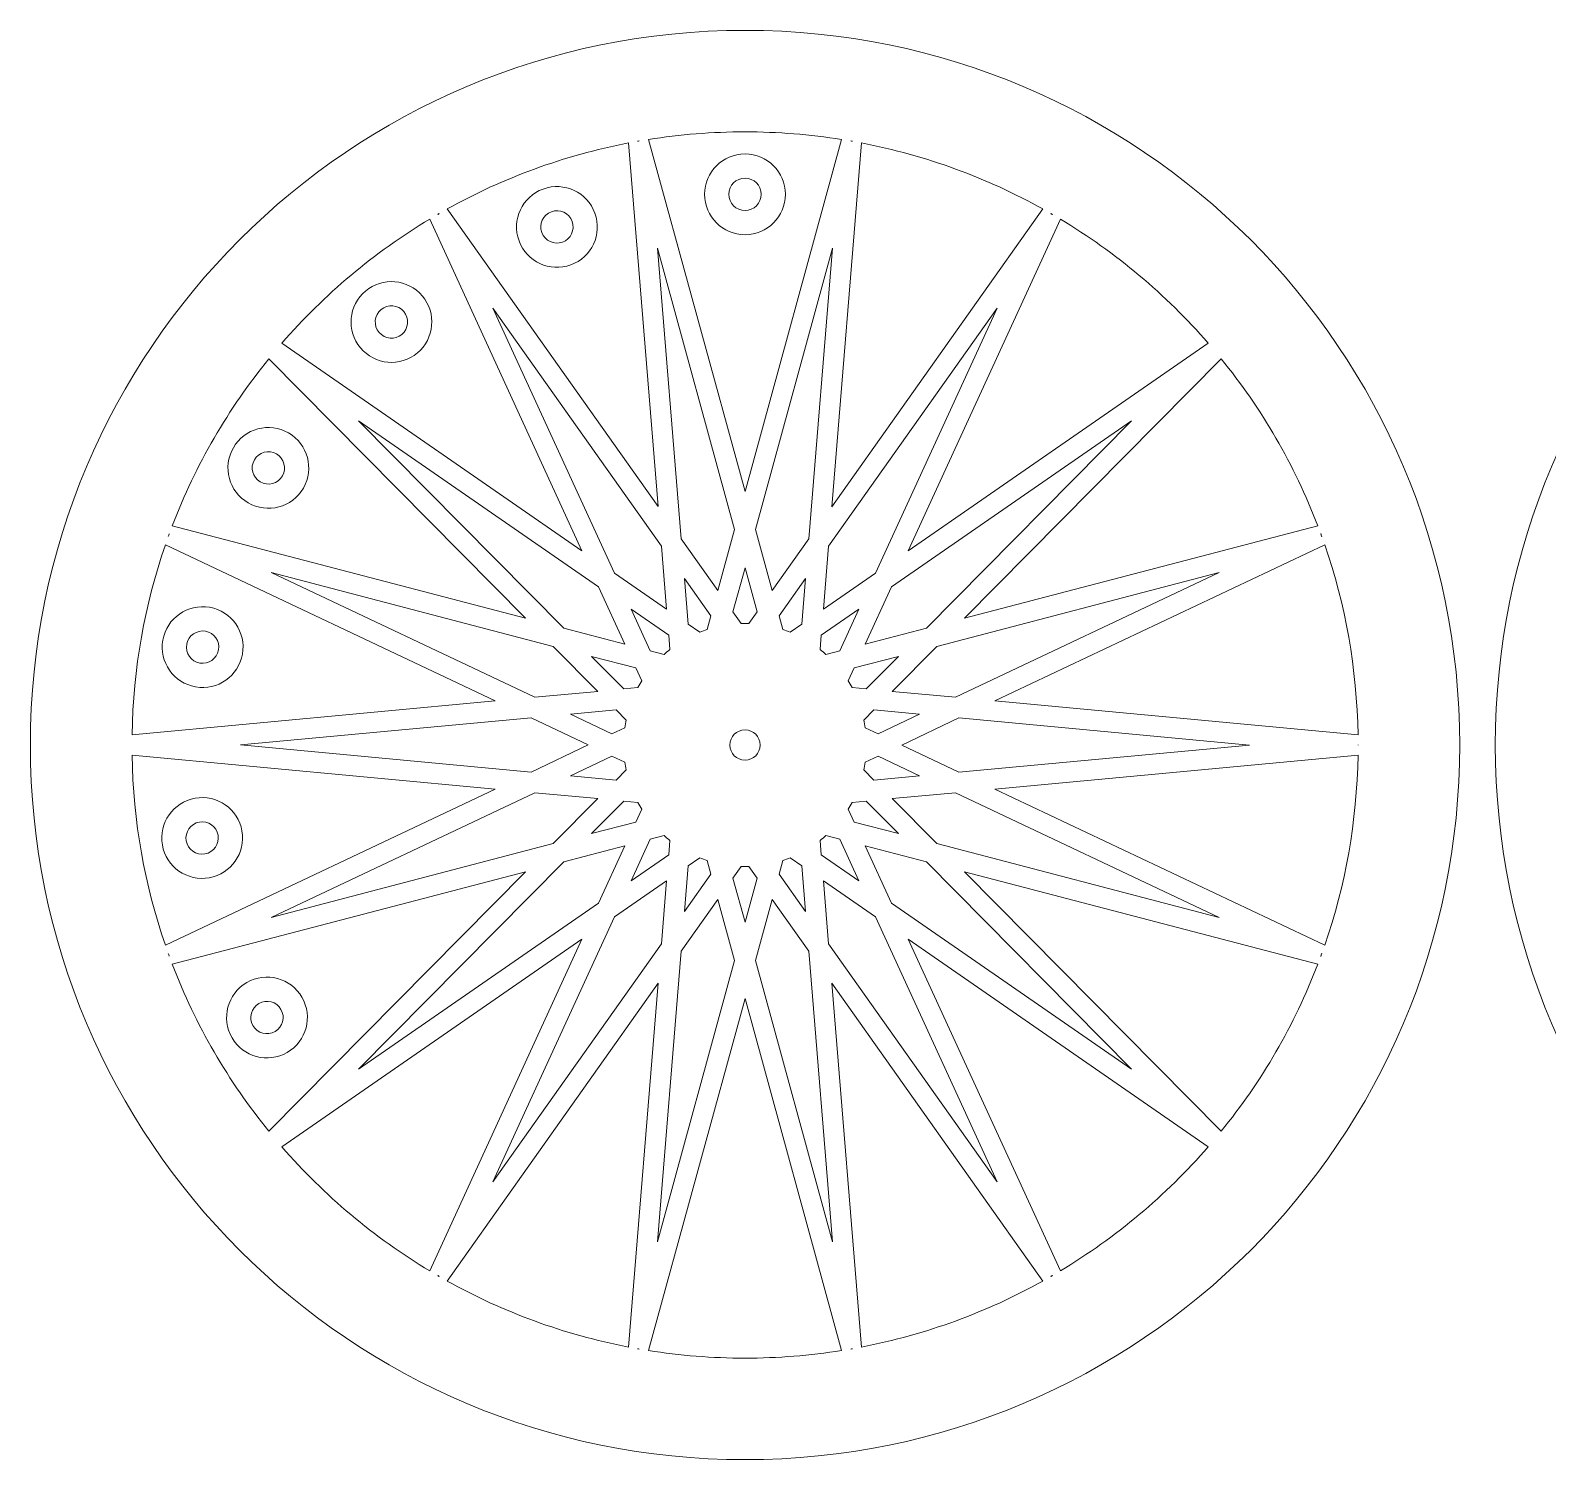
# Model space of a CAD drawing. Header units: millimetres. Extents: x -291 to 272, y -361 to 387.
# Drawn here: x -284.1 to -133.9, y 243.9 to 385.5 of the extents above; entities that cross this region are included whole.
import ezdxf

# ---------------------------------------------------------------- set-up
doc = ezdxf.new("R2010")
doc.units = ezdxf.units.MM
doc.header["$MEASUREMENT"] = 0
doc.layers.add('ChristianiaBike', color=7, linetype='Continuous')

msp = doc.modelspace()

# ---------------------------------------------------------------- linework, layer by layer
at = {"layer": 'ChristianiaBike', "color": 1, "lineweight": 9}
for points, knots in [([(-213.3329, 385.4562), (-252.417, 385.4562), (-284.1001, 353.7724), (-284.1001, 314.6891), (-284.1001, 314.6891), (-284.1001, 275.6059), (-252.417, 243.9221), (-213.3329, 243.9221), (-213.3329, 243.9221), (-174.2486, 243.9221), (-142.5656, 275.6059), (-142.5656, 314.6891), (-142.5656, 314.6891), (-142.5656, 353.7724), (-174.2486, 385.4562), (-213.3329, 385.4562)], [0, 0, 0, 0, 0.2, 0.2, 0.2, 0.2, 0.4, 0.4, 0.4, 0.4, 0.6, 0.6, 0.6, 0.6, 1, 1, 1, 1]), ([(-68.2709, 385.4562), (-107.3547, 385.4562), (-139.0378, 353.7724), (-139.0378, 314.6891), (-139.0378, 314.6891), (-139.0378, 275.6059), (-107.3547, 243.9221), (-68.2709, 243.9221), (-68.2709, 243.9221), (-29.1863, 243.9221), (2.496, 275.6059), (2.496, 314.6891), (2.496, 314.6891), (2.496, 353.7724), (-29.1863, 385.4562), (-68.2709, 385.4562)], [0, 0, 0, 0, 0.2, 0.2, 0.2, 0.2, 0.4, 0.4, 0.4, 0.4, 0.6, 0.6, 0.6, 0.6, 1, 1, 1, 1]), ([(-223.8036, 374.4998), (-223.8036, 374.4998), (-223.8757, 374.4802), (-223.8757, 374.4802), (-223.8757, 374.4802), (-223.8757, 374.4802), (-223.9686, 374.4726), (-223.9686, 374.4726)], [0, 0, 0, 0, 0.33333333, 0.33333333, 0.33333333, 0.33333333, 1, 1, 1, 1]), ([(-222.886, 374.6521), (-219.7735, 375.144), (-216.5835, 375.4024), (-213.3329, 375.4024), (-213.3329, 375.4024), (-210.0823, 375.4024), (-206.8923, 375.144), (-203.7798, 374.6521)], [0, 0, 0, 0, 0.33333333, 0.33333333, 0.33333333, 0.33333333, 1, 1, 1, 1]), ([(-203.7798, 374.6521), (-203.7798, 374.6521), (-213.3329, 339.8046), (-213.3329, 339.8046), (-213.3329, 339.8046), (-213.3329, 339.8046), (-222.886, 374.6521), (-222.886, 374.6521)], [0, 0, 0, 0, 0.33333333, 0.33333333, 0.33333333, 0.33333333, 1, 1, 1, 1]), ([(-183.8468, 367.7691), (-183.8468, 367.7691), (-204.7439, 338.2881), (-204.7439, 338.2881), (-204.7439, 338.2881), (-204.7439, 338.2881), (-201.8013, 374.3038), (-201.8013, 374.3038)], [0, 0, 0, 0, 0.33333333, 0.33333333, 0.33333333, 0.33333333, 1, 1, 1, 1]), ([(-213.3329, 373.2223), (-215.5421, 373.2223), (-217.3328, 371.4313), (-217.3328, 369.2223), (-217.3328, 369.2223), (-217.3328, 367.0132), (-215.5421, 365.2222), (-213.3329, 365.2222), (-213.3329, 365.2222), (-211.1237, 365.2222), (-209.333, 367.0132), (-209.333, 369.2223), (-209.333, 369.2223), (-209.333, 371.4313), (-211.1237, 373.2223), (-213.3329, 373.2223)], [0, 0, 0, 0, 0.2, 0.2, 0.2, 0.2, 0.4, 0.4, 0.4, 0.4, 0.6, 0.6, 0.6, 0.6, 1, 1, 1, 1]), ([(-233.3232, 369.7452), (-235.3989, 368.9897), (-236.4693, 366.6942), (-235.7134, 364.6182), (-235.7134, 364.6182), (-234.9579, 362.5426), (-232.6628, 361.4722), (-230.5868, 362.2277), (-230.5868, 362.2277), (-228.5108, 362.9832), (-227.4407, 365.2786), (-228.1962, 367.3543), (-228.1962, 367.3543), (-228.9518, 369.4303), (-231.2472, 370.5011), (-233.3232, 369.7452)], [0, 0, 0, 0, 0.2, 0.2, 0.2, 0.2, 0.4, 0.4, 0.4, 0.4, 0.6, 0.6, 0.6, 0.6, 1, 1, 1, 1]), ([(-213.3329, 367.6223), (-214.2165, 367.6223), (-214.933, 368.3386), (-214.933, 369.2223), (-214.933, 369.2223), (-214.933, 370.1059), (-214.2165, 370.8221), (-213.3329, 370.8221), (-213.3329, 370.8221), (-212.4492, 370.8221), (-211.7328, 370.1059), (-211.7328, 369.2223), (-211.7328, 369.2223), (-211.7328, 368.3386), (-212.4492, 367.6223), (-213.3329, 367.6223)], [0, 0, 0, 0, 0.2, 0.2, 0.2, 0.2, 0.4, 0.4, 0.4, 0.4, 0.6, 0.6, 0.6, 0.6, 1, 1, 1, 1]), ([(-244.5585, 366.7642), (-244.5585, 366.7642), (-229.4769, 333.9286), (-229.4769, 333.9286), (-229.4769, 333.9286), (-229.4769, 333.9286), (-259.1895, 354.4793), (-259.1895, 354.4793)], [0, 0, 0, 0, 0.33333333, 0.33333333, 0.33333333, 0.33333333, 1, 1, 1, 1]), ([(-243.6098, 367.325), (-243.6098, 367.325), (-243.6895, 367.2685), (-243.6895, 367.2685), (-243.6895, 367.2685), (-243.6895, 367.2685), (-243.761, 367.2358), (-243.761, 367.2358)], [0, 0, 0, 0, 0.33333333, 0.33333333, 0.33333333, 0.33333333, 1, 1, 1, 1]), ([(-231.4078, 364.4832), (-232.238, 364.181), (-233.1561, 364.6089), (-233.4583, 365.4392), (-233.4583, 365.4392), (-233.7608, 366.2698), (-233.3325, 367.1876), (-232.5023, 367.4897), (-232.5023, 367.4897), (-231.6716, 367.7919), (-230.7535, 367.3643), (-230.4514, 366.5337), (-230.4514, 366.5337), (-230.1489, 365.7034), (-230.5775, 364.7857), (-231.4078, 364.4832)], [0, 0, 0, 0, 0.2, 0.2, 0.2, 0.2, 0.4, 0.4, 0.4, 0.4, 0.6, 0.6, 0.6, 0.6, 1, 1, 1, 1]), ([(-167.4759, 354.479), (-167.4759, 354.479), (-197.1905, 333.9269), (-197.1905, 333.9269), (-197.1905, 333.9269), (-197.1905, 333.9269), (-182.1072, 366.7642), (-182.1072, 366.7642)], [0, 0, 0, 0, 0.33333333, 0.33333333, 0.33333333, 0.33333333, 1, 1, 1, 1]), ([(-182.8965, 367.2307), (-182.8965, 367.2307), (-182.9764, 367.2675), (-182.9764, 367.2675), (-182.9764, 367.2675), (-182.9764, 367.2675), (-183.0657, 367.3309), (-183.0657, 367.3309)], [0, 0, 0, 0, 0.33333333, 0.33333333, 0.33333333, 0.33333333, 1, 1, 1, 1]), ([(-216.028, 329.9737), (-216.028, 329.9737), (-219.655, 335.0907), (-219.655, 335.0907), (-219.655, 335.0907), (-219.655, 335.0907), (-222.0064, 363.8786), (-222.0064, 363.8786), (-222.0064, 363.8786), (-222.0064, 363.8786), (-214.3699, 336.0222), (-214.3699, 336.0222), (-214.3699, 336.0222), (-214.3699, 336.0222), (-216.028, 329.9737), (-216.028, 329.9737)], [0, 0, 0, 0, 0.2, 0.2, 0.2, 0.2, 0.4, 0.4, 0.4, 0.4, 0.6, 0.6, 0.6, 0.6, 1, 1, 1, 1]), ([(-207.012, 335.0882), (-207.012, 335.0882), (-210.6378, 329.973), (-210.6378, 329.973), (-210.6378, 329.973), (-210.6378, 329.973), (-212.2961, 336.0222), (-212.2961, 336.0222), (-212.2961, 336.0222), (-212.2961, 336.0222), (-204.6597, 363.8775), (-204.6597, 363.8775), (-204.6597, 363.8775), (-204.6597, 363.8775), (-207.012, 335.0882), (-207.012, 335.0882)], [0, 0, 0, 0, 0.2, 0.2, 0.2, 0.2, 0.4, 0.4, 0.4, 0.4, 0.6, 0.6, 0.6, 0.6, 1, 1, 1, 1]), ([(-250.9187, 359.6408), (-252.6106, 358.221), (-252.8314, 355.6978), (-251.411, 354.0053), (-251.411, 354.0053), (-249.9913, 352.3137), (-247.4685, 352.0925), (-245.7759, 353.5126), (-245.7759, 353.5126), (-244.0836, 354.9327), (-243.8631, 357.4559), (-245.2832, 359.1474), (-245.2832, 359.1474), (-246.7029, 360.84), (-249.2265, 361.0615), (-250.9187, 359.6408)], [0, 0, 0, 0, 0.2, 0.2, 0.2, 0.2, 0.4, 0.4, 0.4, 0.4, 0.6, 0.6, 0.6, 0.6, 1, 1, 1, 1]), ([(-247.3189, 355.3513), (-247.9959, 354.7835), (-249.0046, 354.8714), (-249.5727, 355.5483), (-249.5727, 355.5483), (-250.1411, 356.2253), (-250.0526, 357.2343), (-249.3756, 357.8025), (-249.3756, 357.8025), (-248.6983, 358.3702), (-247.6896, 358.2827), (-247.1215, 357.6054), (-247.1215, 357.6054), (-246.5531, 356.9284), (-246.642, 355.9194), (-247.3189, 355.3513)], [0, 0, 0, 0, 0.2, 0.2, 0.2, 0.2, 0.4, 0.4, 0.4, 0.4, 0.6, 0.6, 0.6, 0.6, 1, 1, 1, 1]), ([(-221.6037, 334.381), (-221.6037, 334.381), (-221.0931, 328.1298), (-221.0931, 328.1298), (-221.0931, 328.1298), (-221.0931, 328.1298), (-226.2513, 331.6976), (-226.2513, 331.6976), (-226.2513, 331.6976), (-226.2513, 331.6976), (-238.3072, 357.9458), (-238.3072, 357.9458), (-238.3072, 357.9458), (-238.3072, 357.9458), (-221.6037, 334.381), (-221.6037, 334.381)], [0, 0, 0, 0, 0.2, 0.2, 0.2, 0.2, 0.4, 0.4, 0.4, 0.4, 0.6, 0.6, 0.6, 0.6, 1, 1, 1, 1]), ([(-200.4162, 331.6958), (-200.4162, 331.6958), (-205.574, 328.1285), (-205.574, 328.1285), (-205.574, 328.1285), (-205.574, 328.1285), (-205.0633, 334.3785), (-205.0633, 334.3785), (-205.0633, 334.3785), (-205.0633, 334.3785), (-188.3596, 357.9437), (-188.3596, 357.9437), (-188.3596, 357.9437), (-188.3596, 357.9437), (-200.4162, 331.6958), (-200.4162, 331.6958)], [0, 0, 0, 0, 0.2, 0.2, 0.2, 0.2, 0.4, 0.4, 0.4, 0.4, 0.6, 0.6, 0.6, 0.6, 1, 1, 1, 1]), ([(-260.4804, 352.938), (-260.4804, 352.938), (-235.084, 327.2472), (-235.084, 327.2472), (-235.084, 327.2472), (-235.084, 327.2472), (-270.0447, 336.3994), (-270.0447, 336.3994)], [0, 0, 0, 0, 0.33333333, 0.33333333, 0.33333333, 0.33333333, 1, 1, 1, 1]), ([(-156.6206, 336.3984), (-156.6206, 336.3984), (-191.5838, 327.2458), (-191.5838, 327.2458), (-191.5838, 327.2458), (-191.5838, 327.2458), (-166.1852, 352.938), (-166.1852, 352.938)], [0, 0, 0, 0, 0.33333333, 0.33333333, 0.33333333, 0.33333333, 1, 1, 1, 1]), ([(-263.997, 344.1278), (-265.1011, 342.2148), (-264.4459, 339.7684), (-262.5321, 338.6636), (-262.5321, 338.6636), (-260.6194, 337.5598), (-258.1734, 338.215), (-257.0682, 340.1281), (-257.0682, 340.1281), (-255.9637, 342.0415), (-256.6197, 344.4879), (-258.5327, 345.5917), (-258.5327, 345.5917), (-260.4458, 346.6965), (-262.8925, 346.0416), (-263.997, 344.1278)], [0, 0, 0, 0, 0.2, 0.2, 0.2, 0.2, 0.4, 0.4, 0.4, 0.4, 0.6, 0.6, 0.6, 0.6, 1, 1, 1, 1]), ([(-225.2224, 324.6654), (-225.2224, 324.6654), (-231.2894, 326.2537), (-231.2894, 326.2537), (-231.2894, 326.2537), (-231.2894, 326.2537), (-251.5959, 346.7957), (-251.5959, 346.7957), (-251.5959, 346.7957), (-251.5959, 346.7957), (-227.8402, 330.365), (-227.8402, 330.365), (-227.8402, 330.365), (-227.8402, 330.365), (-225.2224, 324.6654), (-225.2224, 324.6654)], [0, 0, 0, 0, 0.2, 0.2, 0.2, 0.2, 0.4, 0.4, 0.4, 0.4, 0.6, 0.6, 0.6, 0.6, 1, 1, 1, 1]), ([(-195.3784, 326.2526), (-195.3784, 326.2526), (-201.4451, 324.6644), (-201.4451, 324.6644), (-201.4451, 324.6644), (-201.4451, 324.6644), (-198.8273, 330.3633), (-198.8273, 330.3633), (-198.8273, 330.3633), (-198.8273, 330.3633), (-175.0713, 346.794), (-175.0713, 346.794), (-175.0713, 346.794), (-175.0713, 346.794), (-195.3784, 326.2526), (-195.3784, 326.2526)], [0, 0, 0, 0, 0.2, 0.2, 0.2, 0.2, 0.4, 0.4, 0.4, 0.4, 0.6, 0.6, 0.6, 0.6, 1, 1, 1, 1]), ([(-259.1473, 341.3283), (-259.5893, 340.5632), (-260.567, 340.3007), (-261.3326, 340.7423), (-261.3326, 340.7423), (-262.098, 341.1843), (-262.3599, 342.1628), (-261.9182, 342.9283), (-261.9182, 342.9283), (-261.4759, 343.693), (-260.4981, 343.9559), (-259.7326, 343.5139), (-259.7326, 343.5139), (-258.9671, 343.0723), (-258.7053, 342.0935), (-259.1473, 341.3283)], [0, 0, 0, 0, 0.2, 0.2, 0.2, 0.2, 0.4, 0.4, 0.4, 0.4, 0.6, 0.6, 0.6, 0.6, 1, 1, 1, 1]), ([(-270.3447, 335.6105), (-270.3447, 335.6105), (-270.3854, 335.4548), (-270.3854, 335.4548), (-270.3854, 335.4548), (-270.3854, 335.4548), (-270.4455, 335.328), (-270.4455, 335.328)], [0, 0, 0, 0, 0.33333333, 0.33333333, 0.33333333, 0.33333333, 1, 1, 1, 1]), ([(-152.632, 315.6937), (-152.632, 315.6937), (-188.6005, 319.05), (-188.6005, 319.05), (-188.6005, 319.05), (-188.6005, 319.05), (-155.9328, 334.5122), (-155.9328, 334.5122)], [0, 0, 0, 0, 0.33333333, 0.33333333, 0.33333333, 0.33333333, 1, 1, 1, 1]), ([(-213.7119, 326.706), (-213.7119, 326.706), (-214.5325, 327.8639), (-214.5325, 327.8639), (-214.5325, 327.8639), (-214.5325, 327.8639), (-213.3329, 332.2398), (-213.3329, 332.2398), (-213.3329, 332.2398), (-213.3329, 332.2398), (-212.1333, 327.8636), (-212.1333, 327.8636)], [0, 0, 0, 0, 0.25, 0.25, 0.25, 0.25, 0.5, 0.5, 0.5, 0.5, 1, 1, 1, 1]), ([(-227.9175, 319.9977), (-227.9175, 319.9977), (-234.1618, 319.4151), (-234.1618, 319.4151), (-234.1618, 319.4151), (-234.1618, 319.4151), (-260.2692, 331.773), (-260.2692, 331.773), (-260.2692, 331.773), (-260.2692, 331.773), (-232.3269, 324.458), (-232.3269, 324.458), (-232.3269, 324.458), (-232.3269, 324.458), (-227.9175, 319.9977), (-227.9175, 319.9977)], [0, 0, 0, 0, 0.2, 0.2, 0.2, 0.2, 0.4, 0.4, 0.4, 0.4, 0.6, 0.6, 0.6, 0.6, 1, 1, 1, 1]), ([(-217.8024, 325.854), (-217.8024, 325.854), (-218.9663, 326.6591), (-218.9663, 326.6591), (-218.9663, 326.6591), (-218.9663, 326.6591), (-219.3358, 331.1815), (-219.3358, 331.1815), (-219.3358, 331.1815), (-219.3358, 331.1815), (-216.7117, 327.4794), (-216.7117, 327.4794), (-216.7117, 327.4794), (-216.7117, 327.4794), (-217.0856, 326.1152), (-217.0856, 326.1152)], [0, 0, 0, 0, 0.2, 0.2, 0.2, 0.2, 0.4, 0.4, 0.4, 0.4, 0.6, 0.6, 0.6, 0.6, 1, 1, 1, 1]), ([(-209.5801, 326.1152), (-209.5801, 326.1152), (-209.9541, 327.4791), (-209.9541, 327.4791), (-209.9541, 327.4791), (-209.9541, 327.4791), (-207.3313, 331.1791), (-207.3313, 331.1791), (-207.3313, 331.1791), (-207.3313, 331.1791), (-207.7008, 326.6574), (-207.7008, 326.6574)], [0, 0, 0, 0, 0.25, 0.25, 0.25, 0.25, 0.5, 0.5, 0.5, 0.5, 1, 1, 1, 1]), ([(-192.5061, 319.4145), (-192.5061, 319.4145), (-198.75, 319.997), (-198.75, 319.997), (-198.75, 319.997), (-198.75, 319.997), (-194.3411, 324.4567), (-194.3411, 324.4567), (-194.3411, 324.4567), (-194.3411, 324.4567), (-166.399, 331.7713), (-166.399, 331.7713), (-166.399, 331.7713), (-166.399, 331.7713), (-192.5061, 319.4145), (-192.5061, 319.4145)], [0, 0, 0, 0, 0.2, 0.2, 0.2, 0.2, 0.4, 0.4, 0.4, 0.4, 0.6, 0.6, 0.6, 0.6, 1, 1, 1, 1]), ([(-270.9809, 325.0771), (-271.364, 322.9019), (-269.9115, 320.8273), (-267.7356, 320.4438), (-267.7356, 320.4438), (-265.5604, 320.0607), (-263.4861, 321.5128), (-263.1019, 323.6884), (-263.1019, 323.6884), (-262.7182, 325.8644), (-264.1716, 327.9386), (-266.3465, 328.3217), (-266.3465, 328.3217), (-268.5224, 328.7058), (-270.5975, 327.2534), (-270.9809, 325.0771)], [0, 0, 0, 0, 0.2, 0.2, 0.2, 0.2, 0.4, 0.4, 0.4, 0.4, 0.6, 0.6, 0.6, 0.6, 1, 1, 1, 1]), ([(-221.3495, 323.6516), (-221.3495, 323.6516), (-222.7206, 324.0109), (-222.7206, 324.0109), (-222.7206, 324.0109), (-222.7206, 324.0109), (-224.6144, 328.134), (-224.6144, 328.134), (-224.6144, 328.134), (-224.6144, 328.134), (-220.8826, 325.5529), (-220.8826, 325.5529), (-220.8826, 325.5529), (-220.8826, 325.5529), (-220.7672, 324.1387), (-220.7672, 324.1387)], [0, 0, 0, 0, 0.2, 0.2, 0.2, 0.2, 0.4, 0.4, 0.4, 0.4, 0.6, 0.6, 0.6, 0.6, 1, 1, 1, 1]), ([(-205.8999, 324.1397), (-205.8999, 324.1397), (-205.7845, 325.5515), (-205.7845, 325.5515), (-205.7845, 325.5515), (-205.7845, 325.5515), (-202.0531, 328.1323), (-202.0531, 328.1323), (-202.0531, 328.1323), (-202.0531, 328.1323), (-203.9467, 324.0095), (-203.9467, 324.0095)], [0, 0, 0, 0, 0.25, 0.25, 0.25, 0.25, 0.5, 0.5, 0.5, 0.5, 1, 1, 1, 1]), ([(-265.466, 324.1053), (-265.6196, 323.235), (-266.4489, 322.6542), (-267.3191, 322.8072), (-267.3191, 322.8072), (-268.1897, 322.9608), (-268.7705, 323.7904), (-268.6172, 324.661), (-268.6172, 324.661), (-268.4632, 325.5308), (-267.6343, 326.1124), (-266.7637, 325.9591), (-266.7637, 325.9591), (-265.8932, 325.8058), (-265.3127, 324.9755), (-265.466, 324.1053)], [0, 0, 0, 0, 0.2, 0.2, 0.2, 0.2, 0.4, 0.4, 0.4, 0.4, 0.6, 0.6, 0.6, 0.6, 1, 1, 1, 1]), ([(-212.9537, 326.706), (-213.08, 326.7098), (-213.2058, 326.7156), (-213.3329, 326.7156), (-213.3329, 326.7156), (-213.46, 326.7156), (-213.5856, 326.7098), (-213.7119, 326.706)], [0, 0, 0, 0, 0.33333333, 0.33333333, 0.33333333, 0.33333333, 1, 1, 1, 1]), ([(-228.5321, 323.4648), (-228.5321, 323.4648), (-224.1431, 322.3159), (-224.1431, 322.3159), (-224.1431, 322.3159), (-224.1431, 322.3159), (-223.5519, 321.0288), (-223.5519, 321.0288)], [0, 0, 0, 0, 0.33333333, 0.33333333, 0.33333333, 0.33333333, 1, 1, 1, 1]), ([(-223.9347, 320.3691), (-223.9347, 320.3691), (-225.3423, 320.2378), (-225.3423, 320.2378), (-225.3423, 320.2378), (-225.3423, 320.2378), (-228.5321, 323.4648), (-228.5321, 323.4648)], [0, 0, 0, 0, 0.33333333, 0.33333333, 0.33333333, 0.33333333, 1, 1, 1, 1]), ([(-203.1147, 321.0299), (-203.1147, 321.0299), (-202.5246, 322.3145), (-202.5246, 322.3145), (-202.5246, 322.3145), (-202.5246, 322.3145), (-198.1355, 323.4635), (-198.1355, 323.4635), (-198.1355, 323.4635), (-198.1355, 323.4635), (-201.325, 320.2371), (-201.325, 320.2371)], [0, 0, 0, 0, 0.25, 0.25, 0.25, 0.25, 0.5, 0.5, 0.5, 0.5, 1, 1, 1, 1]), ([(-228.8537, 314.6895), (-228.8537, 314.6895), (-234.5223, 312.0061), (-234.5223, 312.0061), (-234.5223, 312.0061), (-234.5223, 312.0061), (-263.2826, 314.6895), (-263.2826, 314.6895), (-263.2826, 314.6895), (-263.2826, 314.6895), (-234.5226, 317.3729), (-234.5226, 317.3729), (-234.5226, 317.3729), (-234.5226, 317.3729), (-228.8537, 314.6895), (-228.8537, 314.6895)], [0, 0, 0, 0, 0.2, 0.2, 0.2, 0.2, 0.4, 0.4, 0.4, 0.4, 0.6, 0.6, 0.6, 0.6, 1, 1, 1, 1]), ([(-225.2359, 316.4017), (-225.2359, 316.4017), (-226.5159, 315.796), (-226.5159, 315.796), (-226.5159, 315.796), (-226.5159, 315.796), (-230.6169, 317.737), (-230.6169, 317.737), (-230.6169, 317.737), (-230.6169, 317.737), (-226.0995, 318.1587), (-226.0995, 318.1587), (-226.0995, 318.1587), (-226.0995, 318.1587), (-225.1058, 317.1531), (-225.1058, 317.1531)], [0, 0, 0, 0, 0.2, 0.2, 0.2, 0.2, 0.4, 0.4, 0.4, 0.4, 0.6, 0.6, 0.6, 0.6, 1, 1, 1, 1]), ([(-200.568, 318.158), (-200.568, 318.158), (-196.0509, 317.7367), (-196.0509, 317.7367), (-196.0509, 317.7367), (-196.0509, 317.7367), (-200.1518, 315.7957), (-200.1518, 315.7957), (-200.1518, 315.7957), (-200.1518, 315.7957), (-201.4299, 316.4007), (-201.4299, 316.4007)], [0, 0, 0, 0, 0.25, 0.25, 0.25, 0.25, 0.5, 0.5, 0.5, 0.5, 1, 1, 1, 1]), ([(-197.8141, 314.6891), (-197.8141, 314.6891), (-192.1452, 317.3722), (-192.1452, 317.3722), (-192.1452, 317.3722), (-192.1452, 317.3722), (-163.3852, 314.6885), (-163.3852, 314.6885), (-163.3852, 314.6885), (-163.3852, 314.6885), (-192.1456, 312.0058), (-192.1456, 312.0058), (-192.1456, 312.0058), (-192.1456, 312.0058), (-197.8141, 314.6891), (-197.8141, 314.6891)], [0, 0, 0, 0, 0.2, 0.2, 0.2, 0.2, 0.4, 0.4, 0.4, 0.4, 0.6, 0.6, 0.6, 0.6, 1, 1, 1, 1]), ([(-211.8329, 314.6891), (-211.8329, 313.8606), (-212.5045, 313.1892), (-213.3329, 313.1892), (-213.3329, 313.1892), (-214.1613, 313.1892), (-214.8329, 313.8606), (-214.8329, 314.6891), (-214.8329, 314.6891), (-214.8329, 315.5177), (-214.1613, 316.1891), (-213.3329, 316.1891), (-213.3329, 316.1891), (-212.5045, 316.1891), (-211.8329, 315.5177), (-211.8329, 314.6891)], [0, 0, 0, 0, 0.2, 0.2, 0.2, 0.2, 0.4, 0.4, 0.4, 0.4, 0.6, 0.6, 0.6, 0.6, 1, 1, 1, 1]), ([(-152.6195, 314.6788), (-152.6195, 314.6788), (-152.6203, 314.6885), (-152.6203, 314.6885), (-152.6203, 314.6885), (-152.6203, 314.6885), (-152.6195, 314.6981), (-152.6195, 314.6981)], [0, 0, 0, 0, 0.33333333, 0.33333333, 0.33333333, 0.33333333, 1, 1, 1, 1]), ([(-274.0336, 313.6839), (-274.0336, 313.6839), (-238.0671, 310.3283), (-238.0671, 310.3283), (-238.0671, 310.3283), (-238.0671, 310.3283), (-270.7328, 294.8661), (-270.7328, 294.8661)], [0, 0, 0, 0, 0.33333333, 0.33333333, 0.33333333, 0.33333333, 1, 1, 1, 1]), ([(-225.1058, 312.2255), (-225.1058, 312.2255), (-226.0995, 311.2203), (-226.0995, 311.2203), (-226.0995, 311.2203), (-226.0995, 311.2203), (-230.6168, 311.6416), (-230.6168, 311.6416), (-230.6168, 311.6416), (-230.6168, 311.6416), (-226.5161, 313.5829), (-226.5161, 313.5829)], [0, 0, 0, 0, 0.25, 0.25, 0.25, 0.25, 0.5, 0.5, 0.5, 0.5, 1, 1, 1, 1]), ([(-201.4299, 312.9776), (-201.4299, 312.9776), (-200.1518, 313.5826), (-200.1518, 313.5826), (-200.1518, 313.5826), (-200.1518, 313.5826), (-196.0512, 311.6416), (-196.0512, 311.6416), (-196.0512, 311.6416), (-196.0512, 311.6416), (-200.5681, 311.2199), (-200.5681, 311.2199), (-200.5681, 311.2199), (-200.5681, 311.2199), (-201.5605, 312.2238), (-201.5605, 312.2238)], [0, 0, 0, 0, 0.2, 0.2, 0.2, 0.2, 0.4, 0.4, 0.4, 0.4, 0.6, 0.6, 0.6, 0.6, 1, 1, 1, 1]), ([(-271.0277, 304.7869), (-270.6439, 302.612), (-268.5693, 301.1589), (-266.3934, 301.543), (-266.3934, 301.543), (-264.2185, 301.9268), (-262.766, 304.0011), (-263.1488, 306.1766), (-263.1488, 306.1766), (-263.5326, 308.3526), (-265.6079, 309.8047), (-267.7825, 309.4209), (-267.7825, 309.4209), (-269.9587, 309.0378), (-271.4118, 306.9632), (-271.0277, 304.7869)], [0, 0, 0, 0, 0.2, 0.2, 0.2, 0.2, 0.4, 0.4, 0.4, 0.4, 0.6, 0.6, 0.6, 0.6, 1, 1, 1, 1]), ([(-234.1616, 309.9639), (-234.1616, 309.9639), (-227.9175, 309.3813), (-227.9175, 309.3813), (-227.9175, 309.3813), (-227.9175, 309.3813), (-232.3266, 304.9213), (-232.3266, 304.9213), (-232.3266, 304.9213), (-232.3266, 304.9213), (-260.2689, 297.6063), (-260.2689, 297.6063), (-260.2689, 297.6063), (-260.2689, 297.6063), (-234.1616, 309.9639), (-234.1616, 309.9639)], [0, 0, 0, 0, 0.2, 0.2, 0.2, 0.2, 0.4, 0.4, 0.4, 0.4, 0.6, 0.6, 0.6, 0.6, 1, 1, 1, 1]), ([(-198.7501, 309.381), (-198.7501, 309.381), (-192.5064, 309.9635), (-192.5064, 309.9635), (-192.5064, 309.9635), (-192.5064, 309.9635), (-166.3991, 297.6056), (-166.3991, 297.6056), (-166.3991, 297.6056), (-166.3991, 297.6056), (-194.3411, 304.9209), (-194.3411, 304.9209), (-194.3411, 304.9209), (-194.3411, 304.9209), (-198.7501, 309.381), (-198.7501, 309.381)], [0, 0, 0, 0, 0.2, 0.2, 0.2, 0.2, 0.4, 0.4, 0.4, 0.4, 0.6, 0.6, 0.6, 0.6, 1, 1, 1, 1]), ([(-223.5521, 308.3502), (-223.5521, 308.3502), (-224.1429, 307.0638), (-224.1429, 307.0638), (-224.1429, 307.0638), (-224.1429, 307.0638), (-228.5318, 305.9145), (-228.5318, 305.9145), (-228.5318, 305.9145), (-228.5318, 305.9145), (-225.3423, 309.1412), (-225.3423, 309.1412)], [0, 0, 0, 0, 0.25, 0.25, 0.25, 0.25, 0.5, 0.5, 0.5, 0.5, 1, 1, 1, 1]), ([(-202.7309, 309.0096), (-202.7309, 309.0096), (-201.3253, 309.1408), (-201.3253, 309.1408), (-201.3253, 309.1408), (-201.3253, 309.1408), (-198.1359, 305.9145), (-198.1359, 305.9145), (-198.1359, 305.9145), (-198.1359, 305.9145), (-202.5244, 307.0634), (-202.5244, 307.0634)], [0, 0, 0, 0, 0.25, 0.25, 0.25, 0.25, 0.5, 0.5, 0.5, 0.5, 1, 1, 1, 1]), ([(-265.5131, 305.7598), (-265.3599, 304.8896), (-265.9404, 304.06), (-266.8106, 303.9063), (-266.8106, 303.9063), (-267.6811, 303.753), (-268.5107, 304.3335), (-268.6644, 305.2041), (-268.6644, 305.2041), (-268.817, 306.0743), (-268.2372, 306.9042), (-267.3666, 307.0583), (-267.3666, 307.0583), (-266.4961, 307.2119), (-265.6665, 306.63), (-265.5131, 305.7598)], [0, 0, 0, 0, 0.2, 0.2, 0.2, 0.2, 0.4, 0.4, 0.4, 0.4, 0.6, 0.6, 0.6, 0.6, 1, 1, 1, 1]), ([(-220.7674, 305.2399), (-220.7674, 305.2399), (-220.8828, 303.8264), (-220.8828, 303.8264), (-220.8828, 303.8264), (-220.8828, 303.8264), (-224.6144, 301.2453), (-224.6144, 301.2453), (-224.6144, 301.2453), (-224.6144, 301.2453), (-222.7206, 305.3688), (-222.7206, 305.3688)], [0, 0, 0, 0, 0.25, 0.25, 0.25, 0.25, 0.5, 0.5, 0.5, 0.5, 1, 1, 1, 1]), ([(-205.316, 305.7271), (-205.316, 305.7271), (-203.9467, 305.3684), (-203.9467, 305.3684), (-203.9467, 305.3684), (-203.9467, 305.3684), (-202.0529, 301.2453), (-202.0529, 301.2453), (-202.0529, 301.2453), (-202.0529, 301.2453), (-205.7845, 303.8264), (-205.7845, 303.8264), (-205.7845, 303.8264), (-205.7845, 303.8264), (-205.8999, 305.2386), (-205.8999, 305.2386)], [0, 0, 0, 0, 0.2, 0.2, 0.2, 0.2, 0.4, 0.4, 0.4, 0.4, 0.6, 0.6, 0.6, 0.6, 1, 1, 1, 1]), ([(-231.2891, 303.1253), (-231.2891, 303.1253), (-225.2223, 304.7135), (-225.2223, 304.7135), (-225.2223, 304.7135), (-225.2223, 304.7135), (-227.84, 299.0143), (-227.84, 299.0143), (-227.84, 299.0143), (-227.84, 299.0143), (-251.5959, 282.5833), (-251.5959, 282.5833), (-251.5959, 282.5833), (-251.5959, 282.5833), (-231.2891, 303.1253), (-231.2891, 303.1253)], [0, 0, 0, 0, 0.2, 0.2, 0.2, 0.2, 0.4, 0.4, 0.4, 0.4, 0.6, 0.6, 0.6, 0.6, 1, 1, 1, 1]), ([(-216.7122, 301.8996), (-216.7122, 301.8996), (-219.3359, 298.1978), (-219.3359, 298.1978), (-219.3359, 298.1978), (-219.3359, 298.1978), (-218.9667, 302.7202), (-218.9667, 302.7202), (-218.9667, 302.7202), (-218.9667, 302.7202), (-217.8034, 303.5246), (-217.8034, 303.5246)], [0, 0, 0, 0, 0.25, 0.25, 0.25, 0.25, 0.5, 0.5, 0.5, 0.5, 1, 1, 1, 1]), ([(-208.8632, 303.5243), (-208.8632, 303.5243), (-207.7008, 302.7202), (-207.7008, 302.7202), (-207.7008, 302.7202), (-207.7008, 302.7202), (-207.3313, 298.1982), (-207.3313, 298.1982)], [0, 0, 0, 0, 0.33333333, 0.33333333, 0.33333333, 0.33333333, 1, 1, 1, 1]), ([(-201.4451, 304.7135), (-201.4451, 304.7135), (-195.3786, 303.1253), (-195.3786, 303.1253), (-195.3786, 303.1253), (-195.3786, 303.1253), (-175.0718, 282.5833), (-175.0718, 282.5833), (-175.0718, 282.5833), (-175.0718, 282.5833), (-198.8273, 299.0143), (-198.8273, 299.0143), (-198.8273, 299.0143), (-198.8273, 299.0143), (-201.4451, 304.7135), (-201.4451, 304.7135)], [0, 0, 0, 0, 0.2, 0.2, 0.2, 0.2, 0.4, 0.4, 0.4, 0.4, 0.6, 0.6, 0.6, 0.6, 1, 1, 1, 1]), ([(-270.045, 292.9795), (-270.045, 292.9795), (-235.0837, 302.1321), (-235.0837, 302.1321), (-235.0837, 302.1321), (-235.0837, 302.1321), (-260.4807, 276.4407), (-260.4807, 276.4407)], [0, 0, 0, 0, 0.33333333, 0.33333333, 0.33333333, 0.33333333, 1, 1, 1, 1]), ([(-212.9543, 302.6723), (-212.9543, 302.6723), (-212.1342, 301.5151), (-212.1342, 301.5151), (-212.1342, 301.5151), (-212.1342, 301.5151), (-213.3336, 297.1395), (-213.3336, 297.1395), (-213.3336, 297.1395), (-213.3336, 297.1395), (-214.5332, 301.5151), (-214.5332, 301.5151)], [0, 0, 0, 0, 0.25, 0.25, 0.25, 0.25, 0.5, 0.5, 0.5, 0.5, 1, 1, 1, 1]), ([(-213.7129, 302.6723), (-213.5864, 302.6685), (-213.4604, 302.6627), (-213.3329, 302.6627), (-213.3329, 302.6627), (-213.2059, 302.6627), (-213.0804, 302.6685), (-212.9543, 302.6723)], [0, 0, 0, 0, 0.33333333, 0.33333333, 0.33333333, 0.33333333, 1, 1, 1, 1]), ([(-207.3313, 298.1982), (-207.3313, 298.1982), (-209.955, 301.8996), (-209.955, 301.8996), (-209.955, 301.8996), (-209.955, 301.8996), (-209.5812, 303.2628), (-209.5812, 303.2628)], [0, 0, 0, 0, 0.33333333, 0.33333333, 0.33333333, 0.33333333, 1, 1, 1, 1]), ([(-166.1859, 276.4396), (-166.1859, 276.4396), (-191.5838, 302.1318), (-191.5838, 302.1318), (-191.5838, 302.1318), (-191.5838, 302.1318), (-156.6211, 292.9785), (-156.6211, 292.9785)], [0, 0, 0, 0, 0.33333333, 0.33333333, 0.33333333, 0.33333333, 1, 1, 1, 1]), ([(-226.2511, 297.6818), (-226.2511, 297.6818), (-221.0933, 301.2492), (-221.0933, 301.2492), (-221.0933, 301.2492), (-221.0933, 301.2492), (-221.604, 294.9984), (-221.604, 294.9984), (-221.604, 294.9984), (-221.604, 294.9984), (-238.3074, 271.4329), (-238.3074, 271.4329), (-238.3074, 271.4329), (-238.3074, 271.4329), (-226.2511, 297.6818), (-226.2511, 297.6818)], [0, 0, 0, 0, 0.2, 0.2, 0.2, 0.2, 0.4, 0.4, 0.4, 0.4, 0.6, 0.6, 0.6, 0.6, 1, 1, 1, 1]), ([(-205.0634, 294.9984), (-205.0634, 294.9984), (-205.574, 301.2492), (-205.574, 301.2492), (-205.574, 301.2492), (-205.574, 301.2492), (-200.4162, 297.6814), (-200.4162, 297.6814), (-200.4162, 297.6814), (-200.4162, 297.6814), (-188.3599, 271.4332), (-188.3599, 271.4332), (-188.3599, 271.4332), (-188.3599, 271.4332), (-205.0634, 294.9984), (-205.0634, 294.9984)], [0, 0, 0, 0, 0.2, 0.2, 0.2, 0.2, 0.4, 0.4, 0.4, 0.4, 0.6, 0.6, 0.6, 0.6, 1, 1, 1, 1]), ([(-219.6553, 294.2887), (-219.6553, 294.2887), (-216.0285, 299.4053), (-216.0285, 299.4053), (-216.0285, 299.4053), (-216.0285, 299.4053), (-214.3706, 293.3571), (-214.3706, 293.3571), (-214.3706, 293.3571), (-214.3706, 293.3571), (-222.0069, 265.4997), (-222.0069, 265.4997), (-222.0069, 265.4997), (-222.0069, 265.4997), (-219.6553, 294.2887), (-219.6553, 294.2887)], [0, 0, 0, 0, 0.2, 0.2, 0.2, 0.2, 0.4, 0.4, 0.4, 0.4, 0.6, 0.6, 0.6, 0.6, 1, 1, 1, 1]), ([(-210.6386, 299.4053), (-210.6386, 299.4053), (-207.012, 294.2887), (-207.012, 294.2887), (-207.012, 294.2887), (-207.012, 294.2887), (-204.6602, 265.5001), (-204.6602, 265.5001), (-204.6602, 265.5001), (-204.6602, 265.5001), (-212.2968, 293.3571), (-212.2968, 293.3571), (-212.2968, 293.3571), (-212.2968, 293.3571), (-210.6386, 299.4053), (-210.6386, 299.4053)], [0, 0, 0, 0, 0.2, 0.2, 0.2, 0.2, 0.4, 0.4, 0.4, 0.4, 0.6, 0.6, 0.6, 0.6, 1, 1, 1, 1]), ([(-259.1899, 274.8993), (-259.1899, 274.8993), (-229.4768, 295.4507), (-229.4768, 295.4507), (-229.4768, 295.4507), (-229.4768, 295.4507), (-244.5587, 262.6141), (-244.5587, 262.6141)], [0, 0, 0, 0, 0.33333333, 0.33333333, 0.33333333, 0.33333333, 1, 1, 1, 1]), ([(-182.1081, 262.6138), (-182.1081, 262.6138), (-197.1905, 295.4504), (-197.1905, 295.4504), (-197.1905, 295.4504), (-197.1905, 295.4504), (-167.4768, 274.8983), (-167.4768, 274.8983)], [0, 0, 0, 0, 0.33333333, 0.33333333, 0.33333333, 0.33333333, 1, 1, 1, 1]), ([(-156.3269, 293.7519), (-156.3269, 293.7519), (-156.2821, 293.9235), (-156.2821, 293.9235), (-156.2821, 293.9235), (-156.2821, 293.9235), (-156.2148, 294.0658), (-156.2148, 294.0658)], [0, 0, 0, 0, 0.33333333, 0.33333333, 0.33333333, 0.33333333, 1, 1, 1, 1]), ([(-264.132, 285.7042), (-263.0275, 283.7918), (-260.5812, 283.1358), (-258.6677, 284.2411), (-258.6677, 284.2411), (-256.7554, 285.3455), (-256.1001, 287.7916), (-257.2036, 289.705), (-257.2036, 289.705), (-258.3084, 291.6184), (-260.7555, 292.2733), (-262.6675, 291.1688), (-262.6675, 291.1688), (-264.5816, 290.0643), (-265.2376, 287.6179), (-264.132, 285.7042)], [0, 0, 0, 0, 0.2, 0.2, 0.2, 0.2, 0.4, 0.4, 0.4, 0.4, 0.6, 0.6, 0.6, 0.6, 1, 1, 1, 1]), ([(-242.819, 261.6092), (-242.819, 261.6092), (-221.9232, 291.0889), (-221.9232, 291.0889), (-221.9232, 291.0889), (-221.9232, 291.0889), (-224.8652, 255.0745), (-224.8652, 255.0745)], [0, 0, 0, 0, 0.33333333, 0.33333333, 0.33333333, 0.33333333, 1, 1, 1, 1]), ([(-259.2827, 288.5047), (-258.8411, 287.7392), (-259.1029, 286.7611), (-259.8684, 286.3191), (-259.8684, 286.3191), (-260.6339, 285.8775), (-261.6119, 286.1389), (-262.054, 286.9045), (-262.054, 286.9045), (-262.4949, 287.6703), (-262.2341, 288.6484), (-261.4686, 289.0907), (-261.4686, 289.0907), (-260.7031, 289.533), (-259.7244, 289.2698), (-259.2827, 288.5047)], [0, 0, 0, 0, 0.2, 0.2, 0.2, 0.2, 0.4, 0.4, 0.4, 0.4, 0.6, 0.6, 0.6, 0.6, 1, 1, 1, 1]), ([(-222.8865, 254.7266), (-222.8865, 254.7266), (-213.3336, 289.5744), (-213.3336, 289.5744), (-213.3336, 289.5744), (-213.3336, 289.5744), (-203.7807, 254.7262), (-203.7807, 254.7262)], [0, 0, 0, 0, 0.33333333, 0.33333333, 0.33333333, 0.33333333, 1, 1, 1, 1]), ([(-243.7593, 262.1414), (-243.7593, 262.1414), (-243.69, 262.1098), (-243.69, 262.1098), (-243.69, 262.1098), (-243.69, 262.1098), (-243.6127, 262.055), (-243.6127, 262.055)], [0, 0, 0, 0, 0.33333333, 0.33333333, 0.33333333, 0.33333333, 1, 1, 1, 1]), ([(-183.0612, 262.0501), (-183.0612, 262.0501), (-182.9771, 262.1098), (-182.9771, 262.1098), (-182.9771, 262.1098), (-182.9771, 262.1098), (-182.902, 262.1442), (-182.902, 262.1442)], [0, 0, 0, 0, 0.33333333, 0.33333333, 0.33333333, 0.33333333, 1, 1, 1, 1]), ([(-203.7807, 254.7262), (-206.8928, 254.2343), (-210.0824, 253.9759), (-213.3329, 253.9759), (-213.3329, 253.9759), (-216.5837, 253.9759), (-219.7739, 254.2343), (-222.8865, 254.7266)], [0, 0, 0, 0, 0.33333333, 0.33333333, 0.33333333, 0.33333333, 1, 1, 1, 1]), ([(-202.8643, 254.8782), (-202.8643, 254.8782), (-202.7909, 254.8981), (-202.7909, 254.8981), (-202.7909, 254.8981), (-202.7909, 254.8981), (-202.6963, 254.9057), (-202.6963, 254.9057)], [0, 0, 0, 0, 0.33333333, 0.33333333, 0.33333333, 0.33333333, 1, 1, 1, 1])]:
    msp.add_open_spline(points, degree=3, knots=knots, dxfattribs=at)
for points in [[(-242.8188, 367.7691), (-237.3049, 370.8387), (-231.2638, 373.0732), (-224.8645, 374.3038)], [(-224.8645, 374.3038), (-224.8645, 374.3038), (-221.9229, 338.2901), (-221.9229, 338.2901)], [(-223.9686, 374.4726), (-223.9138, 374.4822), (-223.8585, 374.4905), (-223.8036, 374.4998)], [(-202.7864, 374.4791), (-202.7864, 374.4791), (-202.8626, 374.5001), (-202.8626, 374.5001)], [(-202.8626, 374.5001), (-202.8047, 374.4898), (-202.7463, 374.4815), (-202.6884, 374.4712)], [(-202.6884, 374.4712), (-202.6884, 374.4712), (-202.7864, 374.4791), (-202.7864, 374.4791)], [(-201.8013, 374.3038), (-195.4018, 373.0732), (-189.3607, 370.8387), (-183.8468, 367.7691)], [(-259.1895, 354.4793), (-255.001, 359.3024), (-250.0631, 363.4565), (-244.5585, 366.7642)], [(-243.761, 367.2358), (-243.7104, 367.2651), (-243.6604, 367.2957), (-243.6098, 367.325)], [(-221.9229, 338.2901), (-221.9229, 338.2901), (-242.8188, 367.7691), (-242.8188, 367.7691)], [(-183.0657, 367.3309), (-183.009, 367.2982), (-182.9532, 367.2637), (-182.8965, 367.2307)], [(-182.1072, 366.7642), (-176.6027, 363.4562), (-171.6646, 359.3021), (-167.4759, 354.479)], [(-270.0447, 336.3994), (-267.7328, 342.4346), (-264.4862, 348.0063), (-260.4804, 352.938)], [(-166.1852, 352.938), (-162.1792, 348.006), (-158.9326, 342.4339), (-156.6206, 336.3984)], [(-270.4455, 335.328), (-270.4116, 335.4217), (-270.379, 335.5168), (-270.3447, 335.6105)], [(-156.2818, 335.4534), (-156.2818, 335.4534), (-156.3271, 335.6264), (-156.3271, 335.6264)], [(-156.3271, 335.6264), (-156.2885, 335.5213), (-156.2518, 335.4152), (-156.2139, 335.3101)], [(-156.2139, 335.3101), (-156.2139, 335.3101), (-156.2818, 335.4534), (-156.2818, 335.4534)], [(-274.0336, 315.6951), (-273.9266, 322.2752), (-272.7741, 328.6008), (-270.7327, 334.5126)], [(-270.7327, 334.5126), (-270.7327, 334.5126), (-238.0673, 319.0506), (-238.0673, 319.0506)], [(-155.9328, 334.5122), (-153.8914, 328.5998), (-152.7388, 322.2742), (-152.632, 315.6937)], [(-212.1333, 327.8636), (-212.1333, 327.8636), (-212.9537, 326.706), (-212.9537, 326.706)], [(-217.0856, 326.1152), (-217.3282, 326.0356), (-217.5669, 325.9484), (-217.8024, 325.854)], [(-208.8629, 325.8537), (-209.0985, 325.9484), (-209.3376, 326.0356), (-209.5801, 326.1152)], [(-207.7008, 326.6574), (-207.7008, 326.6574), (-208.8629, 325.8537), (-208.8629, 325.8537)], [(-220.7672, 324.1387), (-220.9662, 323.9819), (-221.1608, 323.8204), (-221.3495, 323.6516)], [(-205.3158, 323.6512), (-205.5048, 323.8204), (-205.7003, 323.9826), (-205.8999, 324.1397)], [(-203.9467, 324.0095), (-203.9467, 324.0095), (-205.3158, 323.6512), (-205.3158, 323.6512)], [(-223.5519, 321.0288), (-223.6859, 320.8131), (-223.8143, 320.5934), (-223.9347, 320.3691)], [(-202.7309, 320.3684), (-202.8517, 320.5934), (-202.9802, 320.8135), (-203.1147, 321.0299)], [(-201.325, 320.2371), (-201.325, 320.2371), (-202.7309, 320.3684), (-202.7309, 320.3684)], [(-238.0673, 319.0506), (-238.0673, 319.0506), (-274.0336, 315.6951), (-274.0336, 315.6951)], [(-225.1058, 317.1531), (-225.1573, 316.9057), (-225.1999, 316.6546), (-225.2359, 316.4017)], [(-201.5605, 317.1541), (-201.5605, 317.1541), (-200.568, 318.158), (-200.568, 318.158)], [(-201.4299, 316.4007), (-201.4661, 316.6542), (-201.5086, 316.9057), (-201.5605, 317.1541)], [(-152.6195, 314.6981), (-152.6195, 314.6953), (-152.6193, 314.6922), (-152.6193, 314.6891)], [(-152.6193, 314.6891), (-152.6193, 314.6857), (-152.6195, 314.6823), (-152.6195, 314.6788)], [(-270.7328, 294.8661), (-272.7742, 300.7782), (-273.9266, 307.1037), (-274.0336, 313.6839)], [(-226.5161, 313.5829), (-226.5161, 313.5829), (-225.2361, 312.9769), (-225.2361, 312.9769)], [(-225.2361, 312.9769), (-225.1999, 312.7241), (-225.1573, 312.4733), (-225.1058, 312.2255)], [(-201.5605, 312.2238), (-201.5088, 312.4722), (-201.4661, 312.7237), (-201.4299, 312.9776)], [(-188.6007, 310.328), (-188.6007, 310.328), (-152.632, 313.6832), (-152.632, 313.6832)], [(-152.632, 313.6832), (-152.739, 307.1027), (-153.8915, 300.7772), (-155.9333, 294.865)], [(-155.9333, 294.865), (-155.9333, 294.865), (-188.6007, 310.328), (-188.6007, 310.328)], [(-225.3423, 309.1412), (-225.3423, 309.1412), (-223.935, 309.0099), (-223.935, 309.0099)], [(-223.935, 309.0099), (-223.8146, 308.7853), (-223.6863, 308.5658), (-223.5521, 308.3502)], [(-203.1147, 308.3485), (-202.9804, 308.5645), (-202.8517, 308.7846), (-202.7309, 309.0096)], [(-202.5244, 307.0634), (-202.5244, 307.0634), (-203.1147, 308.3485), (-203.1147, 308.3485)], [(-222.7206, 305.3688), (-222.7206, 305.3688), (-221.3503, 305.7274), (-221.3503, 305.7274)], [(-221.3503, 305.7274), (-221.1615, 305.5583), (-220.9665, 305.3967), (-220.7674, 305.2399)], [(-205.8999, 305.2386), (-205.7005, 305.3957), (-205.5051, 305.5576), (-205.316, 305.7271)], [(-217.8034, 303.5246), (-217.5678, 303.4302), (-217.3287, 303.3431), (-217.086, 303.2632)], [(-209.5812, 303.2628), (-209.3383, 303.3424), (-209.0992, 303.4299), (-208.8632, 303.5243)], [(-217.086, 303.2632), (-217.086, 303.2632), (-216.7122, 301.8996), (-216.7122, 301.8996)], [(-214.5332, 301.5151), (-214.5332, 301.5151), (-213.7129, 302.6723), (-213.7129, 302.6723)], [(-270.3441, 293.7664), (-270.379, 293.8615), (-270.4119, 293.9576), (-270.4464, 294.053)], [(-270.4464, 294.053), (-270.4464, 294.053), (-270.3854, 293.9242), (-270.3854, 293.9242)], [(-270.3854, 293.9242), (-270.3854, 293.9242), (-270.3441, 293.7664), (-270.3441, 293.7664)], [(-260.4807, 276.4407), (-264.4865, 281.3723), (-267.733, 286.9441), (-270.045, 292.9795)], [(-156.6211, 292.9785), (-158.9331, 286.943), (-162.18, 281.3713), (-166.1859, 276.4396)], [(-156.2148, 294.0658), (-156.2525, 293.9614), (-156.2886, 293.8563), (-156.3269, 293.7519)], [(-204.7441, 291.0892), (-204.7441, 291.0892), (-183.8479, 261.6089), (-183.8479, 261.6089)], [(-201.802, 255.0745), (-201.802, 255.0745), (-204.7441, 291.0892), (-204.7441, 291.0892)], [(-244.5587, 262.6141), (-250.0633, 265.9221), (-255.0011, 270.0762), (-259.1899, 274.8993)], [(-167.4768, 274.8983), (-171.6655, 270.0752), (-176.6035, 265.9214), (-182.1081, 262.6138)], [(-243.6127, 262.055), (-243.662, 262.0832), (-243.7102, 262.1132), (-243.7593, 262.1414)], [(-224.8652, 255.0745), (-231.2642, 256.3051), (-237.3053, 258.5396), (-242.819, 261.6092)], [(-183.8479, 261.6089), (-189.3616, 258.5393), (-195.4027, 256.3048), (-201.802, 255.0745)], [(-182.902, 262.1442), (-182.9552, 262.1135), (-183.0076, 262.0812), (-183.0612, 262.0501)], [(-223.8049, 254.8785), (-223.8592, 254.8882), (-223.914, 254.8961), (-223.9682, 254.9057)], [(-223.9682, 254.9057), (-223.9682, 254.9057), (-223.8763, 254.8981), (-223.8763, 254.8981)], [(-223.8763, 254.8981), (-223.8763, 254.8981), (-223.8049, 254.8785), (-223.8049, 254.8785)], [(-202.6963, 254.9057), (-202.7521, 254.8961), (-202.8085, 254.8878), (-202.8643, 254.8782)]]:
    msp.add_open_spline(points, degree=3, dxfattribs=at)

doc.saveas('drawing.dxf')
